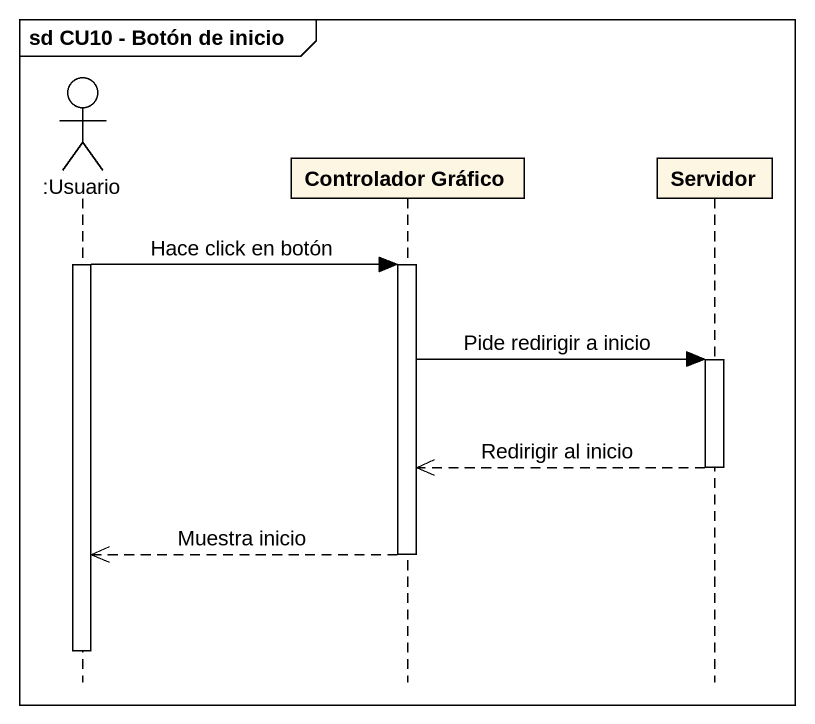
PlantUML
@startuml
mainframe sd CU10 - Botón de inicio
hide footbox
actor ":Usuario" as Usuario
participant "Controlador Gráfico" as Controlador_Gráfico
participant Servidor

activate Usuario
Usuario -> Controlador_Gráfico : Hace click en botón
activate Controlador_Gráfico
Controlador_Gráfico -> Servidor : Pide redirigir a inicio
activate Servidor
Servidor -->> Controlador_Gráfico : Redirigir al inicio
deactivate Servidor
Controlador_Gráfico -->> Usuario : Muestra inicio
deactivate Controlador_Gráfico
deactivate Usuario
@enduml
